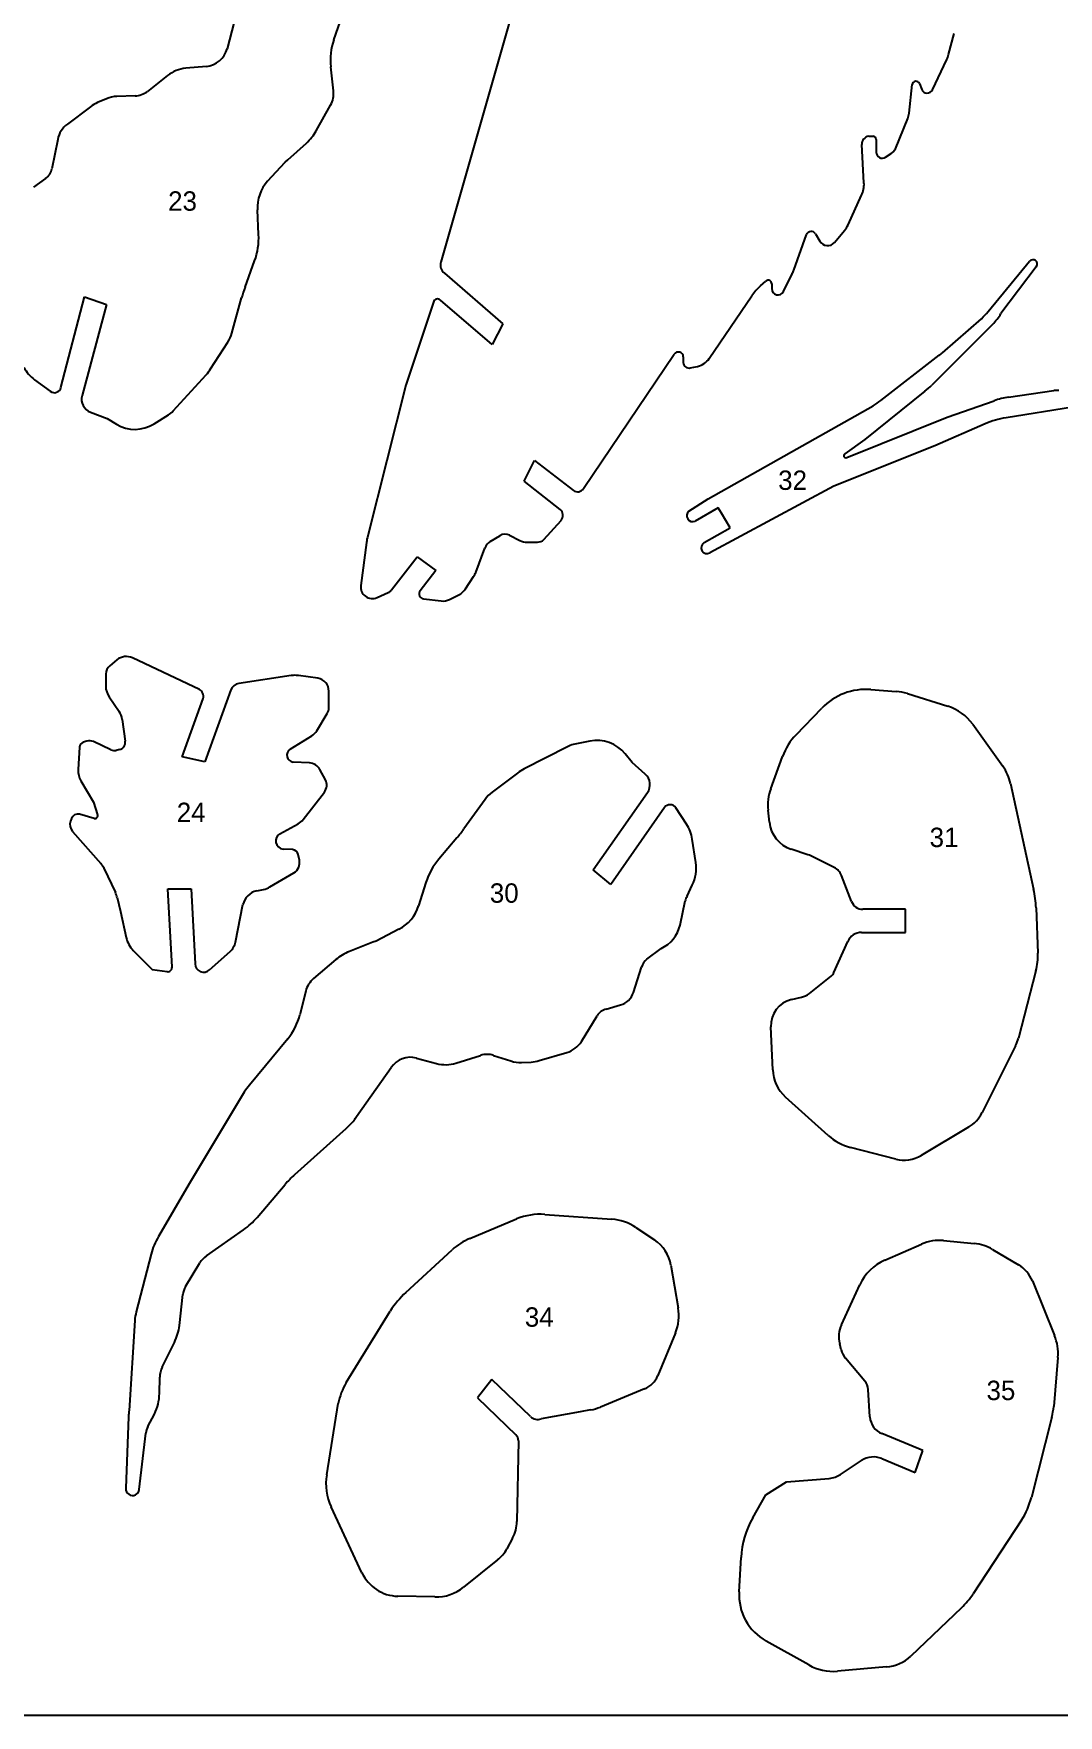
# Model space of a CAD drawing. Extents: x 0 to 24, y 0 to 19.3.
# Drawn here: x 8.31 to 13.92, y 0 to 9.2 of the extents above; entities that cross this region are included whole.
import ezdxf

# ---------------------------------------------------------------- set-up
doc = ezdxf.new("R2010")
doc.units = 0
doc.layers.add('WHITE', color=7, linetype='CONTINUOUS')
doc.layers.add('YELLOW', color=2, linetype='CONTINUOUS')

msp = doc.modelspace()

# ---------------------------------------------------------------- linework, layer by layer
at = {"layer": 'WHITE', "linetype": 'CONTINUOUS'}
for p, q in [((11.452659, 11.16718), (10.536387, 7.953864)), ((9.449368, 9.438566), (9.366654, 9.121474)), ((9.950989, 9.170258), (10.059162, 9.479924)), ((13.314897, 9.089659), (13.345632, 9.204198)), ((9.253182, 9.02497), (9.140769, 9.014364)), ((9.948841, 8.890283), (9.934023, 9.022849)), ((13.225815, 8.896648), (13.305347, 9.06315)), ((9.041073, 8.975138), (8.93079, 8.888165)), ((13.154761, 8.930585), (13.167429, 8.898747)), ((8.707028, 8.847855), (8.658241, 8.826655)), ((8.862918, 8.863773), (8.76429, 8.860592)), ((13.098555, 8.769388), (13.115523, 8.925283)), ((8.619003, 8.804384), (8.492803, 8.70894)), ((9.85447, 8.672892), (9.932961, 8.81287)), ((13.023259, 8.574256), (13.091097, 8.739708)), ((8.439776, 8.625161), (8.407963, 8.465026)), ((9.698592, 8.512748), (9.80146, 8.605012)), ((12.851458, 8.387609), (12.839777, 8.596526)), ((12.877971, 8.642129), (12.901301, 8.642129)), ((12.91827, 8.625161), (12.91827, 8.556228)), ((9.5883, 8.396092), (9.683745, 8.501082)), ((9.683745, 8.501082), (9.698592, 8.512748)), ((12.970234, 8.527595), (13.000975, 8.547764)), ((8.374011, 8.412022), (8.308276, 8.364277)), ((12.764497, 8.157481), (12.838723, 8.319741)), ((9.539506, 8.104455), (9.533154, 8.2402)), ((12.467557, 7.910383), (12.53755, 8.104456)), ((12.586333, 8.108697), (12.609664, 8.068398)), ((12.690262, 8.060974), (12.744348, 8.126725)), ((9.465222, 7.817081), (9.517245, 7.960228)), ((13.531238, 7.683437), (13.757125, 7.958106)), ((13.794242, 7.928412), (13.601232, 7.671772)), ((10.555476, 7.892355), (10.875747, 7.615565)), ((12.286212, 7.824484), (12.31483, 7.849952)), ((12.34666, 7.835088), (12.34666, 7.808575)), ((12.411351, 7.792668), (12.458986, 7.890277)), ((8.457735, 7.266679), (8.587187, 7.764034)), ((8.587187, 7.764034), (8.707023, 7.721615)), ((9.39316, 7.565723), (9.446193, 7.757671)), ((10.496088, 7.735402), (10.344436, 7.279387)), ((10.817419, 7.502092), (10.534266, 7.746006)), ((12.004119, 7.425736), (12.237411, 7.769351)), ((8.707023, 7.721615), (8.573401, 7.22318)), ((13.28096, 7.457551), (13.494121, 7.644199)), ((10.875747, 7.615565), (10.817419, 7.502092)), ((13.554572, 7.612381), (13.222633, 7.280447)), ((9.276512, 7.369529), (9.370897, 7.515877)), ((11.316915, 6.71414), (11.813186, 7.450158)), ((11.863072, 7.43528), (11.862999, 7.404526)), ((11.90125, 7.374831), (11.941548, 7.38332)), ((12.943722, 7.195607), (13.262932, 7.443763)), ((8.313579, 7.310141), (8.399478, 7.246511)), ((9.071835, 7.139401), (9.25212, 7.336654)), ((10.344436, 7.279387), (10.136575, 6.45644)), ((13.18445, 7.246517), (12.856761, 6.982446)), ((13.306413, 7.104404), (13.563054, 7.194546)), ((13.642591, 7.21469), (13.889688, 7.250752)), ((8.619002, 7.131978), (8.710206, 7.09698)), ((8.710206, 7.09698), (8.76111, 7.066225)), ((8.966846, 7.068346), (9.045324, 7.117129)), ((12.484525, 6.931543), (12.902362, 7.168034)), ((12.758134, 6.88382), (13.306413, 7.104404)), ((13.992558, 7.160602), (13.628805, 7.102282)), ((13.514271, 7.068346), (13.238541, 6.94851)), ((11.998816, 6.657934), (12.484525, 6.931543)), ((13.238541, 6.94851), (12.687081, 6.727927)), ((12.856761, 6.982446), (12.747529, 6.90503)), ((10.992402, 6.754438), (11.049669, 6.867913)), ((11.049669, 6.867913), (11.261758, 6.704582)), ((11.188594, 6.600666), (10.992402, 6.754438)), ((12.687081, 6.727927), (12.008361, 6.362053)), ((11.893782, 6.591174), (11.998816, 6.657934)), ((11.099512, 6.435229), (11.193848, 6.540262)), ((12.053962, 6.608089), (11.927763, 6.535975)), ((12.071991, 6.579456), (12.053962, 6.608089)), ((12.119713, 6.498859), (12.071991, 6.579456)), ((10.806814, 6.424623), (10.858753, 6.456482)), ((10.912864, 6.45856), (10.969061, 6.429905)), ((11.977607, 6.41826), (12.119713, 6.498859)), ((10.129155, 6.41826), (10.0984, 6.18389)), ((10.727277, 6.254944), (10.777108, 6.388571)), ((11.008309, 6.421442), (11.065576, 6.421443)), ((10.26702, 6.160558), (10.407006, 6.340843)), ((10.407006, 6.340843), (10.508814, 6.265548)), ((10.508814, 6.265548), (10.423971, 6.155257)), ((10.67107, 6.165862), (10.715611, 6.232673)), ((10.187482, 6.118138), (10.247933, 6.144645)), ((10.442002, 6.110715), (10.538508, 6.099049)), ((10.584109, 6.107534), (10.633943, 6.131944)), ((8.763231, 5.776657), (8.725052, 5.744843)), ((9.215003, 5.614402), (8.84913, 5.787263)), ((8.702782, 5.699241), (8.702782, 5.63243)), ((9.71768, 5.690757), (9.430284, 5.647277)), ((9.862961, 5.675862), (9.756918, 5.690758)), ((8.721872, 5.574103), (8.775957, 5.494565)), ((9.121679, 5.246407), (9.235152, 5.564558)), ((9.387864, 5.612281), (9.245758, 5.218834)), ((9.923418, 5.515775), (9.923418, 5.604857)), ((12.888576, 5.614402), (13.028562, 5.603796)), ((13.08901, 5.592131), (13.309594, 5.523195)), ((8.792924, 5.451085), (8.808832, 5.331247)), ((9.857666, 5.388516), (9.914933, 5.482899)), ((12.480283, 5.367305), (12.620269, 5.512593)), ((9.711276, 5.287831), (9.830093, 5.360942)), ((13.446399, 5.424572), (13.611837, 5.194444)), ((8.558546, 5.298373), (8.55219, 5.176414)), ((8.598852, 5.331247), (8.579763, 5.325946)), ((8.731415, 5.284586), (8.634909, 5.329126)), ((8.778072, 5.285667), (8.760048, 5.281404)), ((9.245758, 5.218834), (9.121679, 5.246407)), ((11.228893, 5.301553), (10.991342, 5.179595)), ((11.351911, 5.331247), (11.26071, 5.31321)), ((11.5831, 5.215654), (11.544922, 5.262315)), ((12.341358, 5.071425), (12.406042, 5.24747)), ((9.817364, 5.212416), (9.728286, 5.217774)), ((9.904302, 5.120193), (9.874634, 5.176414)), ((10.956345, 5.157325), (10.816359, 5.052336)), ((11.655214, 5.150963), (11.5831, 5.215654)), ((8.567024, 5.113838), (8.634909, 4.998251)), ((13.653196, 5.100058), (13.779392, 4.522086)), ((8.634909, 4.998251), (8.658241, 4.929319)), ((9.783419, 4.902816), (9.899026, 5.053397)), ((10.778181, 5.013098), (10.662586, 4.851902)), ((11.368879, 4.628137), (11.66685, 5.050236)), ((8.51505, 4.908116), (8.50977, 4.893262)), ((8.639151, 4.909169), (8.559614, 4.931439)), ((9.656172, 4.82539), (9.754797, 4.879475)), ((11.760204, 4.968556), (11.466445, 4.547538)), ((11.88004, 4.878414), (11.821713, 4.967496)), ((12.333934, 4.887959), (12.32755, 4.953708)), ((8.521436, 4.838116), (8.675209, 4.663133)), ((10.624408, 4.803119), (10.525776, 4.686469)), ((11.930944, 4.667374), (11.911759, 4.79568)), ((9.724044, 4.738428), (9.67314, 4.74161)), ((9.762221, 4.681161), (9.755859, 4.710855)), ((12.544974, 4.709794), (12.45271, 4.74055)), ((12.689202, 4.640862), (12.575728, 4.697068)), ((8.693242, 4.636622), (8.755807, 4.502998)), ((9.601031, 4.533743), (9.732527, 4.611168)), ((11.466445, 4.547538), (11.368879, 4.628137)), ((9.065425, 4.094703), (9.042141, 4.523147)), ((9.042141, 4.523147), (9.169401, 4.523147)), ((9.169401, 4.523147), (9.191672, 4.112734)), ((9.528912, 4.51254), (9.566029, 4.519965)), ((10.454728, 4.559204), (10.414429, 4.429823)), ((11.883222, 4.482848), (11.911855, 4.544357)), ((12.783586, 4.454215), (12.72844, 4.597382)), ((8.765346, 4.475424), (8.78338, 4.399069)), ((9.413316, 4.232569), (9.453616, 4.437246)), ((11.845044, 4.324833), (11.873674, 4.457397)), ((13.793182, 4.420279), (13.802731, 4.171061)), ((8.78338, 4.399069), (8.815195, 4.256961)), ((13.079466, 4.411795), (12.845096, 4.411761)), ((13.079466, 4.284534), (13.079466, 4.411795)), ((10.18218, 4.237873), (10.164151, 4.23151)), ((10.307319, 4.302563), (10.18218, 4.237873)), ((12.687081, 4.066071), (12.762342, 4.235767)), ((12.838732, 4.284534), (13.079466, 4.284534)), ((8.853373, 4.185907), (8.957301, 4.083039)), ((9.270103, 4.079907), (9.383623, 4.180605)), ((10.164151, 4.23151), (10.035831, 4.180605)), ((11.663698, 4.138185), (11.741115, 4.197574)), ((8.957301, 4.083039), (9.038961, 4.070314)), ((9.961596, 4.136064), (9.839642, 4.032129)), ((11.590524, 3.956839), (11.633979, 4.094712)), ((13.792122, 4.074555), (13.69667, 3.706564)), ((9.797217, 3.964263), (9.765402, 3.834883)), ((12.553458, 3.951538), (12.672225, 4.045931)), ((11.440993, 3.865636), (11.519458, 3.887955)), ((12.454831, 3.917602), (12.508919, 3.930317)), ((11.305249, 3.688534), (11.391138, 3.828526)), ((9.698592, 3.70338), (9.489672, 3.44992)), ((12.351963, 3.5337), (12.342366, 3.768069)), ((10.403824, 3.597331), (10.513056, 3.567636)), ((10.619106, 3.569758), (10.75379, 3.612177)), ((10.824843, 3.612178), (10.919224, 3.581414)), ((11.075121, 3.583544), (11.225712, 3.628084)), ((13.680769, 3.665202), (13.498363, 3.299329)), ((10.075068, 3.27706), (10.263838, 3.545366)), ((10.977555, 3.572939), (11.03058, 3.575055)), ((9.46104, 3.410682), (9.159857, 2.909065)), ((12.656326, 3.17419), (12.421956, 3.38417)), ((9.73677, 2.95997), (10.017801, 3.212368)), ((13.423068, 3.218731), (13.165366, 3.064959)), ((13.02538, 3.044809), (12.778284, 3.10844)), ((9.159857, 2.909065), (8.992262, 2.620631)), ((9.531033, 2.7256), (9.683745, 2.904823)), ((10.695461, 2.610008), (10.951042, 2.717115)), ((11.104815, 2.741506), (11.471748, 2.714995)), ((11.60325, 2.670454), (11.705058, 2.602582)), ((9.253182, 2.514559), (9.45574, 2.656664)), ((12.965987, 2.491239), (13.166427, 2.579251)), ((13.287324, 2.598339), (13.454883, 2.582432)), ((8.950939, 2.524104), (8.869282, 2.208074)), ((10.344436, 2.314126), (10.598956, 2.548495)), ((13.55457, 2.550617), (13.696677, 2.465776)), ((9.139707, 2.347), (9.218183, 2.476382)), ((11.795178, 2.463652), (11.834439, 2.230346)), ((9.105772, 2.13384), (9.124847, 2.303521)), ((12.72844, 2.138082), (12.828127, 2.355485)), ((13.77303, 2.377754), (13.89393, 2.079755)), ((10.018858, 1.820996), (10.259596, 2.212318)), ((8.861856, 2.160353), (8.831103, 1.669342)), ((9.011388, 1.905833), (9.078194, 2.041579)), ((11.819592, 2.093542), (11.724147, 1.860232)), ((12.72738, 2.000218), (12.718896, 2.034154)), ((12.856758, 1.829475), (12.750711, 1.954616)), ((13.912995, 1.95886), (13.889688, 1.690551)), ((8.99654, 1.761604), (8.998666, 1.850687)), ((10.815298, 1.83796), (10.736821, 1.737213)), ((11.026338, 1.635405), (10.815298, 1.83796)), ((11.650971, 1.787057), (11.409178, 1.687369)), ((12.884279, 1.633281), (12.874789, 1.783876)), ((9.911745, 1.317257), (9.975381, 1.706459)), ((10.736821, 1.737213), (10.9468, 1.535718)), ((11.297826, 1.660858), (11.085726, 1.62268)), ((11.355093, 1.671463), (11.297826, 1.660858)), ((8.82686, 1.633285), (8.813074, 1.243021)), ((8.93397, 1.58132), (8.96895, 1.6492)), ((13.879085, 1.631162), (13.76773, 1.193176)), ((8.886249, 1.236658), (8.922297, 1.544204)), ((10.960587, 1.501783), (10.952103, 1.060614)), ((13.17385, 1.449817), (12.950085, 1.542081)), ((12.723131, 1.318328), (12.837672, 1.394672)), ((12.949007, 1.405238), (13.132491, 1.328921)), ((13.132491, 1.328921), (13.17385, 1.449817)), ((12.427262, 1.279034), (12.661629, 1.297106)), ((12.242726, 1.080767), (12.313785, 1.206964)), ((12.313785, 1.206964), (12.427262, 1.279034)), ((10.104741, 0.780631), (9.936144, 1.141212)), ((13.713633, 1.069106), (13.44852, 0.665047)), ((10.928759, 0.970478), (10.898017, 0.912145)), ((10.846039, 0.850652), (10.660465, 0.701105)), ((12.168423, 0.676718), (12.179101, 0.863362)), ((10.503511, 0.648069), (10.300956, 0.652322)), ((13.384824, 0.588759), (13.107039, 0.323567)), ((12.549185, 0.275788), (12.316966, 0.406286)), ((12.975537, 0.265239), (12.70617, 0.241908)), ((23.982879, 0), (0, 0))]:
    msp.add_line(p, q, dxfattribs=at)
for centre, radius, start, end in [((9.240561, 9.154774), 0.130416, -84.4466, -14.793363), ((10.265005, 9.059436), 0.332998, 160.5611, 186.307951), ((13.173532, 9.125611), 0.145864, -25.3541, -14.269021), ((9.1571, 8.826549), 0.188523, 94.969741, 127.9851), ((13.135825, 8.922883), 0.020443, 22.133702, 173.258404), ((8.770335, 8.698336), 0.162369, 92.133562, 112.948), ((8.859693, 8.979367), 0.115639, -88.402243, -52.061835), ((9.820442, 8.876288), 0.12916, -29.406444, 6.220615), ((13.197075, 8.91033), 0.031829, -158.660001, -25.456861), ((8.728977, 8.65634), 0.18442, 112.554096, 126.6065), ((12.989323, 8.781054), 0.109852, -22.1093, -6.095862), ((8.576371, 8.597375), 0.139392, 126.835025, 168.5019), ((9.618842, 8.802265), 0.268809, -47.206284, -28.7692), ((12.882425, 8.599602), 0.042758, 95.979106, 184.126301), ((12.901302, 8.625161), 0.016968, 0, 90.003417), ((12.969386, 8.596952), 0.058458, -57.290299, -22.844695), ((12.952206, 8.556346), 0.033936, -179.799893, -57.909638), ((8.323123, 8.481994), 0.08652, -53.972999, -11.309932), ((9.749519, 8.251362), 0.216653, 138.084913, 182.953242), ((12.709457, 8.379124), 0.142253, -24.6737, 3.41956), ((9.173855, 8.087064), 0.366065, -20.272405, 2.72305), ((12.562948, 8.095004), 0.027099, 30.350198, 159.586814), ((12.637166, 8.218924), 0.141381, -40.702285, -25.759327), ((12.652611, 8.093432), 0.04971, -149.761684, -40.763108), ((10.593559, 7.93789), 0.059362, 164.390005, 230.092913), ((13.775684, 7.943259), 0.023767, -38.6598, 141.340192), ((12.483465, 7.600718), 0.298294, 131.396711, 145.5753), ((12.327571, 7.835724), 0.019099, -1.909152, 131.845197), ((12.297877, 7.970832), 0.180125, -26.5651, -19.608441), ((10.16097, 7.561479), 0.741214, 159.8278, 164.651414), ((10.518523, 7.728657), 0.023427, 47.779099, 163.266171), ((12.380809, 7.807954), 0.034154, 178.958146, 333.411802), ((13.289127, 7.875281), 0.308904, -48.423503, -38.3925), ((13.33547, 7.832543), 0.310606, -45.1383, -31.171595), ((9.220094, 7.613125), 0.17944, -32.816609, -15.3174), ((11.835499, 7.433902), 0.027607, 2.862405, 143.924198), ((13.04203, 7.751308), 0.378658, -54.311225, -50.8766), ((8.437788, 7.477444), 0.20837, -151.166074, -126.590975), ((9.069078, 7.497956), 0.243973, -41.387414, -31.7624), ((11.893403, 7.404207), 0.030406, 179.398198, 284.957162), ((11.919491, 7.483215), 0.102301, -77.548799, -34.184268), ((12.892181, 7.613869), 0.469434, -51.4939, -45.256273), ((8.421855, 7.276099), 0.037097, -127.099211, -14.710399), ((8.64647, 7.202713), 0.075881, 164.351585, 248.778), ((12.73098, 7.469913), 0.347135, -60.415672, -52.204193), ((13.705585, 6.798873), 0.420561, 98.61443, 109.810295), ((13.904004, 7.149899), 0.101865, 81.920379, 98.079488), ((8.978153, 7.224002), 0.126229, -57.850271, -42.084267), ((13.705055, 6.634709), 0.47375, 99.262031, 113.7477), ((8.862241, 7.235718), 0.197371, -120.82331, -57.99537), ((12.752832, 6.894424), 0.011858, 116.562761, 296.566101), ((11.284888, 6.735032), 0.038238, -127.2194, -33.117129), ((11.16293, 6.568002), 0.041539, -41.899598, 51.842773), ((11.915037, 6.566201), 0.032795, 130.400598, 292.832936), ((10.402976, 6.384855), 0.275851, 164.9593, 173.044595), ((10.88773, 6.407443), 0.056961, 63.817067, 120.578999), ((10.843189, 6.364387), 0.070367, 121.127101, 159.898799), ((11.006294, 6.507343), 0.085924, -115.679299, -88.656271), ((11.067379, 6.465665), 0.044259, -92.335099, -43.446597), ((11.992983, 6.390158), 0.032036, 118.685799, 298.685238), ((10.160975, 6.175447), 0.063142, 172.315728, 294.821673), ((10.627908, 6.292803), 0.106336, -34.434899, -20.856467), ((10.225024, 6.191525), 0.052178, -63.955998, -36.404089), ((10.44582, 6.138182), 0.02773, 141.990998, 262.086809), ((10.547179, 6.179226), 0.080644, -96.173017, -62.746041), ((10.588669, 6.218781), 0.09793, -62.464099, -32.70913), ((8.763009, 5.698068), 0.060238, 129.05912, 178.884898), ((8.814519, 5.714425), 0.080643, 64.583849, 129.493598), ((8.805651, 5.633809), 0.102878, -179.232164, -144.5242), ((9.439174, 5.593295), 0.05471, 99.351212, 159.694052), ((9.737299, 5.557241), 0.134951, 81.640665, 98.35907), ((9.852363, 5.6056), 0.071058, -0.598582, 81.42255), ((12.863071, 5.277167), 0.338198, 85.674971, 135.883588), ((9.196845, 5.578067), 0.040619, -19.424541, 63.447105), ((13.007564, 5.332521), 0.272086, 72.582029, 85.57384), ((13.229526, 5.267936), 0.267522, 35.838676, 72.58488), ((8.695571, 5.438147), 0.098209, 7.57006, 35.062981), ((9.859247, 5.514804), 0.064178, -29.810569, 0.867408), ((9.786612, 5.431996), 0.083302, -58.535856, -31.463899), ((12.72441, 5.133147), 0.338272, 136.194019, 160.2472), ((8.589414, 5.29657), 0.03092, 108.186379, 176.656698), ((8.614036, 5.28182), 0.051707, 66.190854, 107.076226), ((8.750176, 5.32298), 0.042732, -116.042292, -76.642285), ((8.768639, 5.325202), 0.040645, -76.580099, 8.552942), ((9.732316, 5.255847), 0.038286, 123.3376, 263.957932), ((11.287963, 5.189566), 0.126612, 102.4302, 117.810173), ((11.391457, 5.137295), 0.197943, 39.16795, 101.524403), ((8.665665, 5.170264), 0.113641, 176.897847, 209.7714), ((9.813549, 5.142796), 0.069725, 28.826065, 86.86354), ((11.104284, 4.963466), 0.24386, 117.5902, 127.348307), ((13.405682, 5.047853), 0.25296, 11.910224, 35.415584), ((9.850561, 5.090832), 0.061239, -37.682749, 28.6499), ((11.604947, 5.094121), 0.075881, -35.333199, 48.512759), ((12.587606, 4.982874), 0.261686, 160.221441, 186.3992), ((10.924877, 4.908555), 0.180136, 127.043675, 144.524427), ((11.790594, 4.946886), 0.037325, 33.51632, 144.508162), ((8.564056, 4.875939), 0.056983, 162.30159, 221.586767), ((8.549434, 4.896654), 0.036243, 73.687756, 161.5645), ((8.643181, 4.924469), 0.015822, -104.756761, 17.849894), ((9.713333, 4.959543), 0.090167, -62.621827, -38.9861), ((11.705058, 4.76388), 0.209133, 8.746235, 33.20657), ((12.507864, 4.906548), 0.174921, -173.899847, -108.379517), ((9.677475, 4.786096), 0.044697, 118.465122, 264.433555), ((10.059916, 5.284227), 0.741698, -40.440396, -35.653689), ((9.720979, 4.70275), 0.035809, 13.081341, 85.089895), ((12.469178, 4.483096), 0.239034, 63.528357, 71.512775), ((8.590686, 4.586246), 0.114262, 26.16064, 42.29161), ((9.698669, 4.666827), 0.065148, -58.687498, 12.710064), ((10.804269, 4.447534), 0.366945, 139.3718, 162.282455), ((11.723094, 4.636638), 0.21011, -26.052806, 8.411897), ((12.652296, 4.568111), 0.081576, 21.02721, 63.101838), ((9.548001, 4.418157), 0.096296, 101.433399, 168.566319), ((9.54291, 4.630045), 0.112481, -78.139164, -58.887899), ((13.203756, 4.392282), 0.59009, 2.719454, 12.70749), ((8.634909, 4.445731), 0.133775, 12.82433, 25.345982), ((10.208162, 4.494726), 0.216237, -62.706066, -17.4663), ((11.99012, 4.428233), 0.120042, 152.936934, 165.939299), ((12.845095, 4.477546), 0.065785, -159.227745, -89.999099), ((8.956569, 4.287139), 0.144559, -167.950198, -135.550331), ((11.666063, 4.364934), 0.183418, -65.846459, -12.628743), ((12.837778, 4.201815), 0.082724, 89.338924, 155.7686), ((9.320523, 4.251128), 0.094631, -48.17983, -11.3099), ((10.135076, 3.931063), 0.268553, 111.688205, 130.239308), ((13.475244, 4.158228), 0.327738, -14.791689, 2.243969), ((9.04193, 4.093645), 0.023519, -97.253195, 2.579006), ((9.238334, 4.114111), 0.046682, -178.308963, -47.113599), ((11.717253, 4.069676), 0.086957, 128.01594, 163.267199), ((12.638828, 4.086114), 0.05225, -50.268999, -22.557247), ((9.92225, 3.933296), 0.12881, 129.89, 166.089606), ((11.491897, 3.987488), 0.103278, -74.522599, -17.262773), ((12.489404, 3.77454), 0.147179, 103.585657, 182.5201), ((12.483995, 4.039982), 0.112462, -77.1955, -51.854578), ((9.442555, 3.916183), 0.332927, -39.73142, -14.134488), ((11.464536, 3.781963), 0.086922, 105.714947, 147.6091), ((11.18666, 3.762019), 0.139512, -73.744573, -31.784792), ((13.493697, 3.76086), 0.210109, -27.082638, -14.9763), ((10.370716, 3.471985), 0.129644, 75.204134, 145.52694), ((10.789316, 3.501674), 0.116074, 72.177551, 107.8223), ((10.562448, 3.750261), 0.189187, -105.133845, -72.573485), ((10.971192, 3.734135), 0.161321, -108.7922, -87.739498), ((11.01849, 3.759586), 0.184927, -86.2514, -72.167604), ((12.564064, 3.541836), 0.212257, -177.803287, -132.029213), ((9.735496, 3.240472), 0.322952, 139.5681, 148.193952), ((9.770493, 3.497326), 0.377309, -49.045968, -39.582902), ((9.756601, 3.480145), 0.37771, -36.229622, -32.525431), ((13.32226, 3.388377), 0.197337, -59.280158, -26.823673), ((12.851257, 3.38978), 0.290649, -132.11921, -104.540934), ((13.071178, 3.222977), 0.18396, -104.415676, -59.202602), ((10.116394, 2.541888), 0.564718, 132.239873, 140.007833), ((9.22423, 2.985104), 0.401833, -54.8209, -40.225703), ((11.078915, 2.407875), 0.334635, 85.561017, 112.465392), ((11.453056, 2.443418), 0.272219, 56.513718, 86.062806), ((9.284996, 2.438203), 0.344924, 148.0693, 165.579183), ((10.822828, 2.303733), 0.331703, 112.5804, 132.447555), ((11.589251, 2.428766), 0.208862, 9.615286, 56.32607), ((13.263728, 2.355383), 0.244099, 84.452766, 113.491507), ((13.43396, 2.344792), 0.238559, 59.630593, 84.968552), ((9.327416, 2.411373), 0.127115, 125.731776, 149.2411), ((13.075012, 2.242648), 0.271448, 113.6809, 155.437482), ((13.605262, 2.309353), 0.181177, 22.1813, 59.697695), ((9.232183, 2.291112), 0.108051, 148.853006, 173.4051), ((10.672055, 1.954856), 0.486219, 132.361757, 148.027101), ((11.587353, 2.187954), 0.250696, -22.123265, 9.735454), ((9.116376, 2.145187), 0.254971, 165.721, 176.58992), ((8.829088, 2.166292), 0.278581, -26.5944, -6.689666), ((12.872713, 2.07243), 0.158508, 155.531882, 193.973734), ((13.651287, 1.979538), 0.262524, -4.5176, 22.441823), ((12.837653, 2.027867), 0.113686, -165.924002, -139.884893), ((9.130058, 1.849415), 0.131398, 154.572441, 179.4451), ((11.599326, 1.911878), 0.135084, -67.522299, -22.478001), ((8.737778, 1.765528), 0.258792, -26.712, -0.868763), ((10.286851, 1.653752), 0.315898, 148.0334, 170.395411), ((12.796312, 1.77921), 0.078616, 3.40277, 39.746121), ((9.124542, 1.616529), 0.298153, 169.7972, 176.778343), ((11.308376, 1.930215), 0.262936, -79.765716, -67.457272), ((13.522012, 1.725547), 0.369337, -14.8064, -5.437212), ((9.033339, 1.529674), 0.111989, 152.537121, 172.5453), ((11.066081, 1.675942), 0.05677, -134.433207, -69.754353), ((12.989641, 1.639966), 0.105576, -176.369801, -112.004256), ((10.91488, 1.502982), 0.045722, -1.502693, 45.722837), ((12.903211, 1.29594), 0.118505, 67.26601, 123.576301), ((10.208586, 1.268685), 0.300789, 170.707, 205.074434), ((12.651766, 1.425427), 0.128699, -85.604916, -56.3227), ((8.849661, 1.239839), 0.036725, 175.030198, 355.030259), ((13.368558, 1.293394), 0.41156, -33.0226, -14.093536), ((10.751668, 1.064432), 0.200471, -27.9477, -1.091216), ((12.676582, 0.835788), 0.498244, 150.5485, 176.827489), ((10.722611, 1.007696), 0.199744, -51.8343, -28.578898), ((10.305834, 0.873966), 0.221697, -155.1023, -91.260858), ((10.509132, 0.890192), 0.242189, -91.3298, -51.328437), ((12.458543, 0.660064), 0.290598, 176.7146, 240.843851), ((13.08901, 0.900478), 0.429738, -46.4996, -33.219476), ((12.958357, 0.48137), 0.216813, -85.4551, -46.704493), ((12.682839, 0.514457), 0.273546, -119.2487, -85.10725)]:
    msp.add_arc(centre, radius, start, end, dxfattribs=at)

# ---------------------------------------------------------------- texts
at = {"layer": 'YELLOW'}
for s, p in [('23', (9.043994, 8.235058)), ('32', (12.382089, 6.707004)), ('24', (9.091343, 4.889071)), ('31', (13.210694, 4.752285)), ('30', (10.804269, 4.447534)), ('34', (10.995819, 2.127053)), ('35', (13.522012, 1.725547))]:
    msp.add_text(s, height=0.10605, dxfattribs=at).set_placement(p)

doc.saveas('drawing.dxf')
